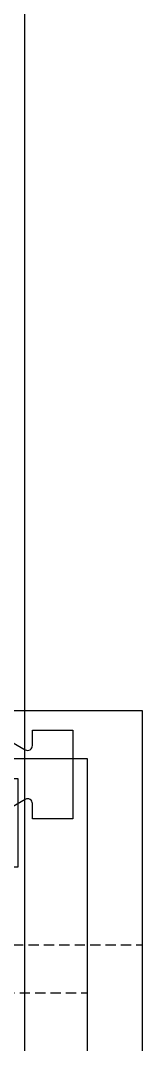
# Model space of a CAD drawing. Header units: inches. Extents: x 4821 to 127877, y 58012 to 433683.
# Drawn here: x 90977.8 to 90985.3, y 228911.9 to 228975.3 of the extents above; entities that cross this region are included whole.
import ezdxf
from ezdxf.xclip import XClip

# ---------------------------------------------------------------- set-up
doc = ezdxf.new("R2010")
doc.units = ezdxf.units.IN
doc.header["$MEASUREMENT"] = 0
doc.header["$XCLIPFRAME"] = 2
doc.linetypes.add('$1$DASHED', pattern=[19.05, 12.7, -6.35])
for name, color, linetype in [('$1$BEAM', 2, 'Continuous'), ('A-FURN-FIXD', 10, 'Continuous'), ('A-WAL-CMU', 7, 'Continuous')]:
    doc.layers.add(name, color=color, linetype=linetype)

# ---------------------------------------------------------------- blocks, each defined once
blk = doc.blocks.new('$1$Fixed bracket Plan')
at = {"layer": 'A-FURN-FIXD'}
for p, q in [((8, 100), (0, 100)), ((8, 33), (8, 100)), ((1.2, 97.85), (1.2, 98.8)), ((1.2, 98.8), (3.7, 98.8)), ((3.7, 98.8), (3.7, 93.3)), ((0, 98.023), (0.75, 97.59)), ((0.75, 94.51), (0, 94.077)), ((1.2, 93.3), (1.2, 94.25)), ((3.7, 93.3), (1.2, 93.3))]:
    blk.add_line(p, q, dxfattribs=at)
at = {"layer": 'A-FURN-FIXD', "linetype": '$1$DASHED', "ltscale": 0.05}
blk.add_line((0, 85.5), (8, 85.5), dxfattribs=at)
at = {"layer": 'A-FURN-FIXD'}
for centre, start, end in [((0.9, 97.85), 240, 0), ((0.9, 94.25), 360, 120)]:
    blk.add_arc(centre, 0.3, start, end, dxfattribs=at)
blk = doc.blocks.new('FIRST SLAB EDGE')
at = {"layer": '$1$BEAM', "extrusion": (5.69003e-07, 1.56101e-06, 1), "rotation": 0.0002189598665623592}
blk.add_blockref('$1$Fixed bracket Plan', (1200674.763, -1724840.911, -2.009), dxfattribs=at)

msp = doc.modelspace()

# ---------------------------------------------------------------- linework, layer by layer
at = {"layer": 'A-WAL-CMU'}
msp.add_line((90978.186, 232235.016), (90977.883, 226964.124), dxfattribs=at)

# ---------------------------------------------------------------- block references
ref = msp.add_blockref('FIRST SLAB EDGE', (-1109697.467, 1953673.461), dxfattribs=at)
XClip(ref).set_block_clipping_path([(1196236.1121028436, -1729554.8924368375), (1201281.1159926755, -1720979.7328682605)])
ref = msp.add_blockref('FIRST SLAB EDGE', (-1109700.867, 1953670.477), dxfattribs=at)
XClip(ref).set_block_clipping_path([(1196236.1121028436, -1729554.8924368375), (1201281.1159926755, -1720979.7328682605)])

doc.saveas('drawing.dxf')
